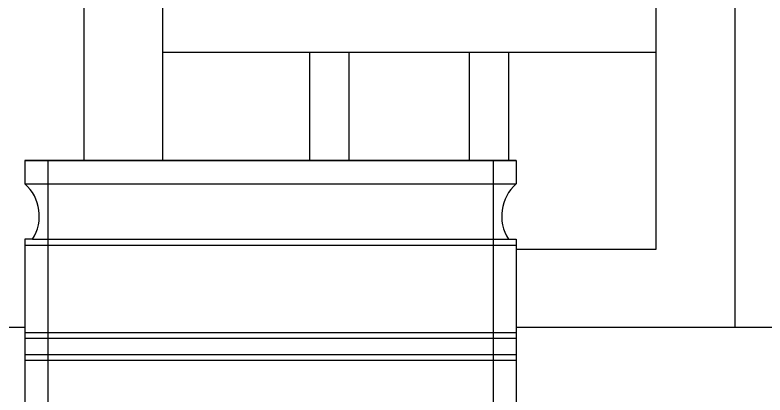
# Model space of a CAD drawing. Extents: x -66030 to 95157, y -13132 to 45879.
# Drawn here: x 80270 to 80731.1, y -6769.2 to -6535.5 of the extents above; entities that cross this region are included whole.
import ezdxf

# ---------------------------------------------------------------- set-up
doc = ezdxf.new("R2010")
doc.units = 0
doc.header["$LTSCALE"] = 100
doc.header["$MEASUREMENT"] = 0
doc.layers.add('立面框架', color=3, linetype='CONTINUOUS')

msp = doc.modelspace()

# ---------------------------------------------------------------- linework, layer by layer
at = {"layer": '立面框架'}
for p, q in [((80312.32, -5096.58), (80312.32, -6625.06)), ((80712.56, -5096.58), (80712.56, -6727.76)), ((80360.65, -5144.91), (80360.65, -6625.06)), ((80664.23, -6679.43), (80664.23, -5144.91)), ((80664.23, -6558.6), (80360.65, -6558.6)), ((80451.27, -6625.06), (80451.27, -6558.6)), ((80475.44, -6625.06), (80475.44, -6558.6)), ((80549.44, -6625.06), (80549.44, -6558.6)), ((80573.61, -6625.06), (80573.61, -6558.6)), ((80578.14, -6625.06), (80276.07, -6625.06)), ((80276.07, -6625.06), (80276.07, -6639.24)), ((80276.07, -6625.06), (80578.14, -6625.06)), ((80290.25, -6625.06), (80290.25, -7035.88)), ((80563.96, -6625.06), (80563.96, -7035.88)), ((80578.14, -6625.06), (80578.14, -6639.24)), ((80276.07, -6639.24), (80578.14, -6639.24)), ((80280.84, -6673.39), (80276.07, -6673.39)), ((80276.07, -6673.39), (80276.07, -7035.88)), ((80280.84, -6673.39), (80578.14, -6673.39)), ((80573.37, -6673.39), (80578.14, -6673.39)), ((80578.14, -6673.39), (80578.14, -7035.88)), ((80276.07, -6676.97), (80578.14, -6676.97)), ((80578.14, -6679.43), (80664.23, -6679.43)), ((80276.07, -6727.76), (80203.57, -6727.76)), ((80276.07, -6730.66), (80578.14, -6730.66)), ((81913.3, -6727.76), (80578.14, -6727.76)), ((80276.07, -6734.24), (80578.14, -6734.24)), ((80276.07, -6744.27), (80578.14, -6744.27)), ((80276.07, -6747.85), (80578.14, -6747.85))]:
    msp.add_line(p, q, dxfattribs=at)
for centre, start, end in [((80258.43, -6659.11), 327.4898, 48.4123), ((80595.78, -6659.11), 131.5877, 212.5102)]:
    msp.add_arc(centre, 26.57, start, end, dxfattribs=at)

doc.saveas('drawing.dxf')
